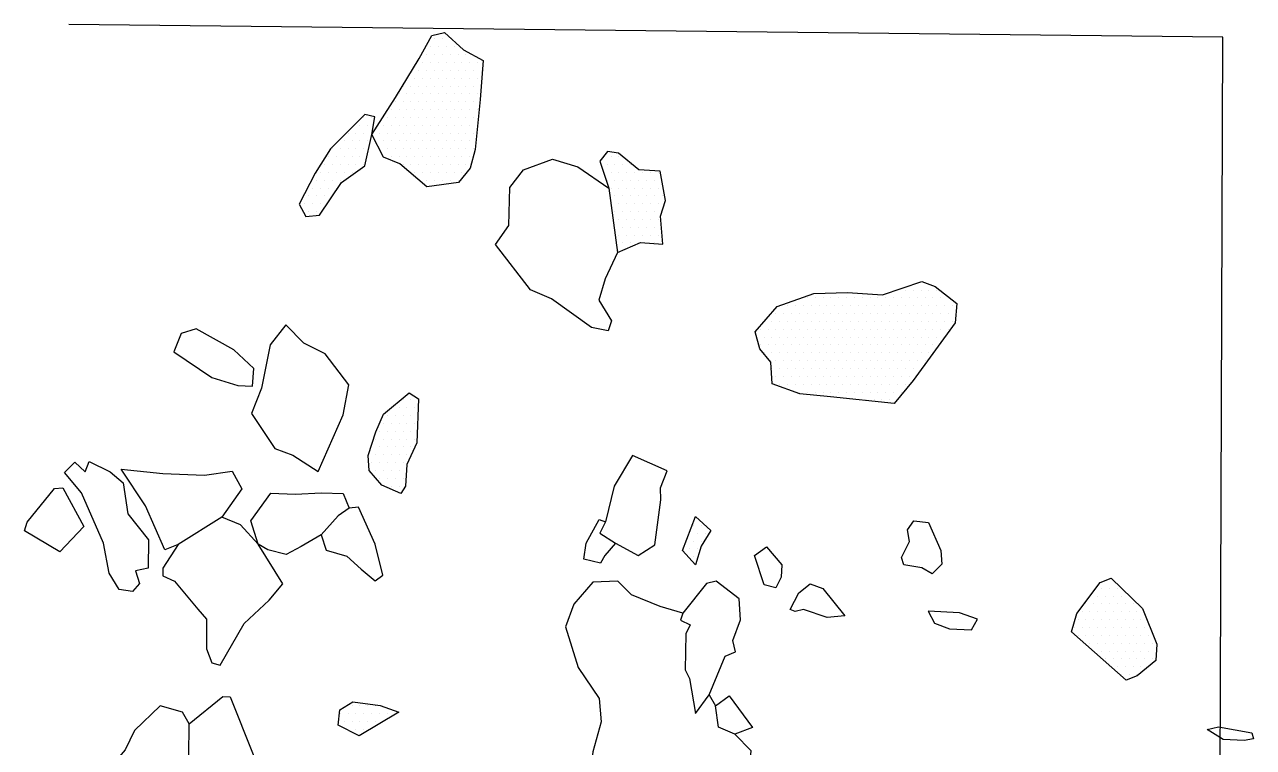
# Model space of a CAD drawing. Header units: metres. Extents: x 1.06 to 3.38, y -16.6 to -13.18.
# Drawn here: x 1.422 to 3.379, y -14.329 to -13.177 of the extents above; entities that cross this region are included whole.
import ezdxf

# ---------------------------------------------------------------- set-up
doc = ezdxf.new("R2010")
doc.units = ezdxf.units.M
doc.header["$LTSCALE"] = 25
doc.header["$MEASUREMENT"] = 0
doc.linetypes.add('STRICHPUNKTX2', pattern=[2, 1, -0.5, 0, -0.5])
doc.layers.get('0').update_dxf_attribs({"linetype": 'CONTINUOUS'})
for name, color, linetype in [('GRABUNGSGRENZE', 3, 'STRICHPUNKTX2'), ('STEINE', 4, 'CONTINUOUS'), ('STEINESCHRAFF', 4, 'CONTINUOUS')]:
    doc.layers.add(name, color=color, linetype=linetype)

# ---------------------------------------------------------------- blocks, each defined once
blk = doc.blocks.new('*X3')
at = {"color": 0}
for p, q in [((202.5, -1377.5), (202.5, -1377.5)), ((203.75, -1377.5), (203.75, -1377.5)), ((200.625, -1378.75), (200.625, -1378.75)), ((201.875, -1378.75), (201.875, -1378.75)), ((203.125, -1378.75), (203.125, -1378.75)), ((204.375, -1378.75), (204.375, -1378.75)), ((199.375, -1381.25), (199.375, -1381.25)), ((200, -1380), (200, -1380)), ((200.625, -1381.25), (200.625, -1381.25)), ((201.25, -1380), (201.25, -1380)), ((201.875, -1381.25), (201.875, -1381.25)), ((202.5, -1380), (202.5, -1380)), ((203.125, -1381.25), (203.125, -1381.25)), ((203.75, -1380), (203.75, -1380)), ((204.375, -1381.25), (204.375, -1381.25)), ((198.75, -1382.5), (198.75, -1382.5)), ((200, -1382.5), (200, -1382.5)), ((201.25, -1382.5), (201.25, -1382.5)), ((202.5, -1382.5), (202.5, -1382.5)), ((203.75, -1382.5), (203.75, -1382.5)), ((197.5, -1385), (197.5, -1385)), ((198.125, -1383.75), (198.125, -1383.75)), ((198.75, -1385), (198.75, -1385)), ((199.375, -1383.75), (199.375, -1383.75)), ((200, -1385), (200, -1385)), ((200.625, -1383.75), (200.625, -1383.75)), ((201.25, -1385), (201.25, -1385)), ((201.875, -1383.75), (201.875, -1383.75)), ((202.5, -1385), (202.5, -1385)), ((203.125, -1383.75), (203.125, -1383.75)), ((203.75, -1385), (203.75, -1385)), ((204.375, -1383.75), (204.375, -1383.75)), ((198.125, -1386.25), (198.125, -1386.25)), ((199.375, -1386.25), (199.375, -1386.25)), ((200.625, -1386.25), (200.625, -1386.25)), ((201.875, -1386.25), (201.875, -1386.25)), ((203.125, -1386.25), (203.125, -1386.25)), ((197.5, -1387.5), (197.5, -1387.5)), ((198.125, -1388.75), (198.125, -1388.75)), ((198.75, -1387.5), (198.75, -1387.5)), ((199.375, -1388.75), (199.375, -1388.75)), ((200, -1387.5), (200, -1387.5)), ((200.625, -1388.75), (200.625, -1388.75)), ((201.25, -1387.5), (201.25, -1387.5)), ((201.875, -1388.75), (201.875, -1388.75)), ((202.5, -1387.5), (202.5, -1387.5)), ((198.75, -1390), (198.75, -1390)), ((200, -1390), (200, -1390)), ((200.625, -1391.25), (200.625, -1391.25)), ((201.25, -1390), (201.25, -1390)), ((201.875, -1391.25), (201.875, -1391.25)), ((202.5, -1390), (202.5, -1390)), ((248.125, -1398.75), (248.125, -1398.75)), ((248.75, -1397.5), (248.75, -1397.5)), ((249.375, -1398.75), (249.375, -1398.75)), ((250, -1397.5), (250, -1397.5)), ((250.625, -1398.75), (250.625, -1398.75)), ((248.75, -1400), (248.75, -1400)), ((250, -1400), (250, -1400)), ((248.125, -1401.25), (248.125, -1401.25)), ((248.75, -1402.5), (248.75, -1402.5)), ((249.375, -1401.25), (249.375, -1401.25)), ((315.625, -1406.25), (315.625, -1406.25)), ((313.125, -1408.75), (313.125, -1408.75)), ((313.75, -1407.5), (313.75, -1407.5)), ((314.375, -1408.75), (314.375, -1408.75)), ((315, -1407.5), (315, -1407.5)), ((315.625, -1408.75), (315.625, -1408.75)), ((316.25, -1407.5), (316.25, -1407.5)), ((316.875, -1408.75), (316.875, -1408.75)), ((318.125, -1408.75), (318.125, -1408.75)), ((311.25, -1410), (311.25, -1410)), ((312.5, -1410), (312.5, -1410)), ((313.75, -1410), (313.75, -1410)), ((315, -1410), (315, -1410)), ((316.25, -1410), (316.25, -1410)), ((317.5, -1410), (317.5, -1410)), ((318.75, -1410), (318.75, -1410)), ((310, -1412.5), (310, -1412.5)), ((310.625, -1411.25), (310.625, -1411.25)), ((311.25, -1412.5), (311.25, -1412.5)), ((311.875, -1411.25), (311.875, -1411.25)), ((312.5, -1412.5), (312.5, -1412.5)), ((313.125, -1411.25), (313.125, -1411.25)), ((313.75, -1412.5), (313.75, -1412.5)), ((314.375, -1411.25), (314.375, -1411.25)), ((315, -1412.5), (315, -1412.5)), ((315.625, -1411.25), (315.625, -1411.25)), ((316.25, -1412.5), (316.25, -1412.5)), ((316.875, -1411.25), (316.875, -1411.25)), ((317.5, -1412.5), (317.5, -1412.5)), ((318.125, -1411.25), (318.125, -1411.25)), ((318.75, -1412.5), (318.75, -1412.5)), ((319.375, -1411.25), (319.375, -1411.25)), ((320, -1412.5), (320, -1412.5)), ((309.375, -1413.75), (309.375, -1413.75)), ((310.625, -1413.75), (310.625, -1413.75)), ((311.875, -1413.75), (311.875, -1413.75)), ((313.125, -1413.75), (313.125, -1413.75)), ((314.375, -1413.75), (314.375, -1413.75)), ((315.625, -1413.75), (315.625, -1413.75)), ((316.875, -1413.75), (316.875, -1413.75)), ((318.125, -1413.75), (318.125, -1413.75)), ((319.375, -1413.75), (319.375, -1413.75)), ((320.625, -1413.75), (320.625, -1413.75)), ((310, -1415), (310, -1415)), ((311.25, -1415), (311.25, -1415)), ((311.875, -1416.25), (311.875, -1416.25)), ((312.5, -1415), (312.5, -1415)), ((313.125, -1416.25), (313.125, -1416.25)), ((313.75, -1415), (313.75, -1415)), ((314.375, -1416.25), (314.375, -1416.25)), ((315, -1415), (315, -1415)), ((315.625, -1416.25), (315.625, -1416.25)), ((316.25, -1415), (316.25, -1415)), ((316.875, -1416.25), (316.875, -1416.25)), ((317.5, -1415), (317.5, -1415)), ((318.125, -1416.25), (318.125, -1416.25)), ((318.75, -1415), (318.75, -1415)), ((319.375, -1416.25), (319.375, -1416.25)), ((320, -1415), (320, -1415)), ((320.625, -1416.25), (320.625, -1416.25)), ((321.25, -1415), (321.25, -1415)), ((321.875, -1416.25), (321.875, -1416.25)), ((312.5, -1417.5), (312.5, -1417.5)), ((313.75, -1417.5), (313.75, -1417.5)), ((314.375, -1418.75), (314.375, -1418.75)), ((315, -1417.5), (315, -1417.5)), ((315.625, -1418.75), (315.625, -1418.75)), ((316.25, -1417.5), (316.25, -1417.5)), ((316.875, -1418.75), (316.875, -1418.75)), ((317.5, -1417.5), (317.5, -1417.5)), ((318.125, -1418.75), (318.125, -1418.75)), ((318.75, -1417.5), (318.75, -1417.5)), ((319.375, -1418.75), (319.375, -1418.75)), ((320, -1417.5), (320, -1417.5)), ((320.625, -1418.75), (320.625, -1418.75)), ((321.25, -1417.5), (321.25, -1417.5)), ((321.875, -1418.75), (321.875, -1418.75)), ((316.25, -1420), (316.25, -1420)), ((317.5, -1420), (317.5, -1420)), ((318.75, -1420), (318.75, -1420)), ((320, -1420), (320, -1420)), ((316.875, -1421.25), (316.875, -1421.25)), ((318.125, -1421.25), (318.125, -1421.25)), ((319.375, -1421.25), (319.375, -1421.25)), ((194.375, -1426.25), (194.375, -1426.25)), ((195.625, -1426.25), (195.625, -1426.25)), ((196.875, -1426.25), (196.875, -1426.25)), ((198.125, -1426.25), (198.125, -1426.25)), ((192.5, -1427.5), (192.5, -1427.5)), ((193.75, -1427.5), (193.75, -1427.5)), ((195, -1427.5), (195, -1427.5)), ((196.25, -1427.5), (196.25, -1427.5)), ((197.5, -1427.5), (197.5, -1427.5)), ((198.75, -1427.5), (198.75, -1427.5)), ((200, -1427.5), (200, -1427.5)), ((201.25, -1427.5), (201.25, -1427.5)), ((193.125, -1428.75), (193.125, -1428.75)), ((193.75, -1430), (193.75, -1430)), ((194.375, -1428.75), (194.375, -1428.75)), ((195, -1430), (195, -1430)), ((195.625, -1428.75), (195.625, -1428.75)), ((196.25, -1430), (196.25, -1430)), ((196.875, -1428.75), (196.875, -1428.75)), ((198.125, -1428.75), (198.125, -1428.75)), ((225, -1440), (225, -1440)), ((226.25, -1440), (226.25, -1440)), ((227.5, -1440), (227.5, -1440)), ((228.75, -1440), (228.75, -1440)), ((223.125, -1441.25), (223.125, -1441.25)), ((224.375, -1441.25), (224.375, -1441.25)), ((225.625, -1441.25), (225.625, -1441.25)), ((226.875, -1441.25), (226.875, -1441.25)), ((228.125, -1441.25), (228.125, -1441.25)), ((229.375, -1441.25), (229.375, -1441.25)), ((222.5, -1442.5), (222.5, -1442.5)), ((223.125, -1443.75), (223.125, -1443.75)), ((223.75, -1442.5), (223.75, -1442.5)), ((224.375, -1443.75), (224.375, -1443.75)), ((225, -1442.5), (225, -1442.5)), ((225.625, -1443.75), (225.625, -1443.75)), ((226.25, -1442.5), (226.25, -1442.5)), ((226.875, -1443.75), (226.875, -1443.75)), ((227.5, -1442.5), (227.5, -1442.5)), ((228.125, -1443.75), (228.125, -1443.75)), ((228.75, -1442.5), (228.75, -1442.5)), ((229.375, -1443.75), (229.375, -1443.75)), ((230, -1442.5), (230, -1442.5)), ((231.25, -1442.5), (231.25, -1442.5)), ((151.25, -1445), (151.25, -1445)), ((147.5, -1447.5), (147.5, -1447.5)), ((148.75, -1447.5), (148.75, -1447.5)), ((149.375, -1446.25), (149.375, -1446.25)), ((150, -1447.5), (150, -1447.5)), ((150.625, -1446.25), (150.625, -1446.25)), ((151.25, -1447.5), (151.25, -1447.5)), ((151.875, -1446.25), (151.875, -1446.25)), ((152.5, -1447.5), (152.5, -1447.5)), ((153.125, -1446.25), (153.125, -1446.25)), ((153.75, -1447.5), (153.75, -1447.5)), ((148.125, -1448.75), (148.125, -1448.75)), ((148.75, -1450), (148.75, -1450)), ((149.375, -1448.75), (149.375, -1448.75)), ((150, -1450), (150, -1450)), ((150.625, -1448.75), (150.625, -1448.75)), ((151.25, -1450), (151.25, -1450)), ((151.875, -1448.75), (151.875, -1448.75)), ((152.5, -1450), (152.5, -1450)), ((153.125, -1448.75), (153.125, -1448.75)), ((153.75, -1450), (153.75, -1450)), ((154.375, -1448.75), (154.375, -1448.75)), ((155, -1450), (155, -1450)), ((155.625, -1448.75), (155.625, -1448.75)), ((156.25, -1450), (156.25, -1450)), ((156.875, -1448.75), (156.875, -1448.75)), ((148.125, -1451.25), (148.125, -1451.25)), ((149.375, -1451.25), (149.375, -1451.25)), ((150.625, -1451.25), (150.625, -1451.25)), ((151.875, -1451.25), (151.875, -1451.25)), ((153.125, -1451.25), (153.125, -1451.25)), ((154.375, -1451.25), (154.375, -1451.25)), ((155.625, -1451.25), (155.625, -1451.25)), ((156.875, -1451.25), (156.875, -1451.25)), ((150, -1452.5), (150, -1452.5)), ((151.25, -1452.5), (151.25, -1452.5)), ((152.5, -1452.5), (152.5, -1452.5)), ((153.75, -1452.5), (153.75, -1452.5)), ((333.125, -1461.25), (333.125, -1461.25)), ((333.75, -1460), (333.75, -1460)), ((334.375, -1461.25), (334.375, -1461.25)), ((331.875, -1463.75), (331.875, -1463.75)), ((332.5, -1462.5), (332.5, -1462.5)), ((333.125, -1463.75), (333.125, -1463.75)), ((333.75, -1462.5), (333.75, -1462.5)), ((331.25, -1465), (331.25, -1465)), ((332.5, -1465), (332.5, -1465)), ((333.75, -1465), (333.75, -1465)), ((331.25, -1467.5), (331.25, -1467.5)), ((331.875, -1466.25), (331.875, -1466.25)), ((332.5, -1467.5), (332.5, -1467.5)), ((333.125, -1466.25), (333.125, -1466.25)), ((331.875, -1468.75), (331.875, -1468.75)), ((301.875, -1476.25), (301.875, -1476.25)), ((303.125, -1476.25), (303.125, -1476.25)), ((304.375, -1476.25), (304.375, -1476.25)), ((305.625, -1476.25), (305.625, -1476.25)), ((306.875, -1476.25), (306.875, -1476.25)), ((296.875, -1478.75), (296.875, -1478.75)), ((298.125, -1478.75), (298.125, -1478.75)), ((298.75, -1477.5), (298.75, -1477.5)), ((299.375, -1478.75), (299.375, -1478.75)), ((300, -1477.5), (300, -1477.5)), ((300.625, -1478.75), (300.625, -1478.75)), ((301.25, -1477.5), (301.25, -1477.5)), ((301.875, -1478.75), (301.875, -1478.75)), ((302.5, -1477.5), (302.5, -1477.5)), ((303.125, -1478.75), (303.125, -1478.75)), ((303.75, -1477.5), (303.75, -1477.5)), ((304.375, -1478.75), (304.375, -1478.75)), ((305, -1477.5), (305, -1477.5)), ((305.625, -1478.75), (305.625, -1478.75)), ((306.25, -1477.5), (306.25, -1477.5)), ((306.875, -1478.75), (306.875, -1478.75)), ((307.5, -1477.5), (307.5, -1477.5)), ((308.125, -1478.75), (308.125, -1478.75)), ((308.75, -1477.5), (308.75, -1477.5)), ((309.375, -1478.75), (309.375, -1478.75)), ((310, -1477.5), (310, -1477.5)), ((310.625, -1478.75), (310.625, -1478.75)), ((311.25, -1477.5), (311.25, -1477.5)), ((311.875, -1478.75), (311.875, -1478.75)), ((312.5, -1477.5), (312.5, -1477.5)), ((313.125, -1478.75), (313.125, -1478.75)), ((313.75, -1477.5), (313.75, -1477.5)), ((314.375, -1478.75), (314.375, -1478.75)), ((315, -1477.5), (315, -1477.5)), ((315.625, -1478.75), (315.625, -1478.75)), ((316.25, -1477.5), (316.25, -1477.5)), ((316.875, -1478.75), (316.875, -1478.75)), ((317.5, -1477.5), (317.5, -1477.5)), ((318.125, -1478.75), (318.125, -1478.75)), ((294.375, -1481.25), (294.375, -1481.25)), ((295.625, -1481.25), (295.625, -1481.25)), ((297.5, -1480), (297.5, -1480)), ((298.125, -1481.25), (298.125, -1481.25)), ((298.75, -1480), (298.75, -1480)), ((299.375, -1481.25), (299.375, -1481.25)), ((300, -1480), (300, -1480)), ((300.625, -1481.25), (300.625, -1481.25)), ((301.25, -1480), (301.25, -1480)), ((301.875, -1481.25), (301.875, -1481.25)), ((302.5, -1480), (302.5, -1480)), ((303.125, -1481.25), (303.125, -1481.25)), ((303.75, -1480), (303.75, -1480)), ((304.375, -1481.25), (304.375, -1481.25)), ((305, -1480), (305, -1480)), ((305.625, -1481.25), (305.625, -1481.25)), ((306.25, -1480), (306.25, -1480)), ((306.875, -1481.25), (306.875, -1481.25)), ((307.5, -1480), (307.5, -1480)), ((308.125, -1481.25), (308.125, -1481.25)), ((308.75, -1480), (308.75, -1480)), ((309.375, -1481.25), (309.375, -1481.25)), ((310, -1480), (310, -1480)), ((310.625, -1481.25), (310.625, -1481.25)), ((311.25, -1480), (311.25, -1480)), ((311.875, -1481.25), (311.875, -1481.25)), ((312.5, -1480), (312.5, -1480)), ((313.125, -1481.25), (313.125, -1481.25)), ((313.75, -1480), (313.75, -1480)), ((314.375, -1481.25), (314.375, -1481.25)), ((315, -1480), (315, -1480)), ((315.625, -1481.25), (315.625, -1481.25)), ((316.25, -1480), (316.25, -1480)), ((316.875, -1481.25), (316.875, -1481.25)), ((317.5, -1480), (317.5, -1480)), ((318.125, -1481.25), (318.125, -1481.25)), ((295, -1482.5), (295, -1482.5)), ((296.25, -1482.5), (296.25, -1482.5)), ((297.5, -1482.5), (297.5, -1482.5)), ((300, -1482.5), (300, -1482.5)), ((301.25, -1482.5), (301.25, -1482.5)), ((302.5, -1482.5), (302.5, -1482.5)), ((303.75, -1482.5), (303.75, -1482.5)), ((305, -1482.5), (305, -1482.5)), ((306.25, -1482.5), (306.25, -1482.5)), ((307.5, -1482.5), (307.5, -1482.5)), ((308.75, -1482.5), (308.75, -1482.5)), ((310, -1482.5), (310, -1482.5)), ((311.25, -1482.5), (311.25, -1482.5)), ((312.5, -1482.5), (312.5, -1482.5)), ((313.75, -1482.5), (313.75, -1482.5)), ((315, -1482.5), (315, -1482.5)), ((316.25, -1482.5), (316.25, -1482.5)), ((293.75, -1485), (293.75, -1485)), ((294.375, -1483.75), (294.375, -1483.75)), ((295, -1485), (295, -1485)), ((295.625, -1483.75), (295.625, -1483.75)), ((296.25, -1485), (296.25, -1485)), ((296.875, -1483.75), (296.875, -1483.75)), ((297.5, -1485), (297.5, -1485)), ((298.125, -1483.75), (298.125, -1483.75)), ((298.75, -1485), (298.75, -1485)), ((300, -1485), (300, -1485)), ((301.875, -1483.75), (301.875, -1483.75)), ((303.125, -1483.75), (303.125, -1483.75)), ((304.375, -1483.75), (304.375, -1483.75)), ((305, -1485), (305, -1485)), ((305.625, -1483.75), (305.625, -1483.75)), ((306.25, -1485), (306.25, -1485)), ((306.875, -1483.75), (306.875, -1483.75)), ((307.5, -1485), (307.5, -1485)), ((308.125, -1483.75), (308.125, -1483.75)), ((308.75, -1485), (308.75, -1485)), ((309.375, -1483.75), (309.375, -1483.75)), ((310, -1485), (310, -1485)), ((310.625, -1483.75), (310.625, -1483.75)), ((311.25, -1485), (311.25, -1485)), ((311.875, -1483.75), (311.875, -1483.75)), ((312.5, -1485), (312.5, -1485)), ((313.125, -1483.75), (313.125, -1483.75)), ((313.75, -1485), (313.75, -1485)), ((314.375, -1483.75), (314.375, -1483.75)), ((315, -1485), (315, -1485)), ((315.625, -1483.75), (315.625, -1483.75)), ((293.125, -1486.25), (293.125, -1486.25)), ((294.375, -1486.25), (294.375, -1486.25)), ((295.625, -1486.25), (295.625, -1486.25)), ((296.875, -1486.25), (296.875, -1486.25)), ((298.125, -1486.25), (298.125, -1486.25)), ((299.375, -1486.25), (299.375, -1486.25)), ((300.625, -1486.25), (300.625, -1486.25)), ((306.875, -1486.25), (306.875, -1486.25)), ((308.125, -1486.25), (308.125, -1486.25)), ((309.375, -1486.25), (309.375, -1486.25)), ((310.625, -1486.25), (310.625, -1486.25)), ((311.875, -1486.25), (311.875, -1486.25)), ((313.125, -1486.25), (313.125, -1486.25)), ((291.875, -1488.75), (291.875, -1488.75)), ((292.5, -1487.5), (292.5, -1487.5)), ((293.125, -1488.75), (293.125, -1488.75)), ((293.75, -1487.5), (293.75, -1487.5)), ((294.375, -1488.75), (294.375, -1488.75)), ((295, -1487.5), (295, -1487.5)), ((295.625, -1488.75), (295.625, -1488.75)), ((296.25, -1487.5), (296.25, -1487.5)), ((296.875, -1488.75), (296.875, -1488.75)), ((297.5, -1487.5), (297.5, -1487.5)), ((298.125, -1488.75), (298.125, -1488.75)), ((298.75, -1487.5), (298.75, -1487.5)), ((299.375, -1488.75), (299.375, -1488.75)), ((300, -1487.5), (300, -1487.5)), ((300.625, -1488.75), (300.625, -1488.75)), ((301.25, -1487.5), (301.25, -1487.5)), ((301.875, -1488.75), (301.875, -1488.75)), ((312.5, -1487.5), (312.5, -1487.5)), ((291.25, -1490), (291.25, -1490)), ((292.5, -1490), (292.5, -1490)), ((293.75, -1490), (293.75, -1490)), ((295, -1490), (295, -1490)), ((296.25, -1490), (296.25, -1490)), ((297.5, -1490), (297.5, -1490)), ((298.75, -1490), (298.75, -1490)), ((300, -1490), (300, -1490)), ((301.25, -1490), (301.25, -1490)), ((302.5, -1490), (302.5, -1490)), ((290, -1492.5), (290, -1492.5)), ((290.625, -1491.25), (290.625, -1491.25)), ((291.25, -1492.5), (291.25, -1492.5)), ((291.875, -1491.25), (291.875, -1491.25)), ((292.5, -1492.5), (292.5, -1492.5)), ((293.125, -1491.25), (293.125, -1491.25)), ((293.75, -1492.5), (293.75, -1492.5)), ((294.375, -1491.25), (294.375, -1491.25)), ((295, -1492.5), (295, -1492.5)), ((295.625, -1491.25), (295.625, -1491.25)), ((296.25, -1492.5), (296.25, -1492.5)), ((296.875, -1491.25), (296.875, -1491.25)), ((297.5, -1492.5), (297.5, -1492.5)), ((298.125, -1491.25), (298.125, -1491.25)), ((298.75, -1492.5), (298.75, -1492.5)), ((299.375, -1491.25), (299.375, -1491.25)), ((300, -1492.5), (300, -1492.5)), ((300.625, -1491.25), (300.625, -1491.25)), ((301.25, -1492.5), (301.25, -1492.5)), ((301.875, -1491.25), (301.875, -1491.25)), ((302.5, -1492.5), (302.5, -1492.5)), ((303.125, -1491.25), (303.125, -1491.25)), ((303.75, -1492.5), (303.75, -1492.5)), ((289.375, -1493.75), (289.375, -1493.75)), ((290, -1495), (290, -1495)), ((290.625, -1493.75), (290.625, -1493.75)), ((291.25, -1495), (291.25, -1495)), ((291.875, -1493.75), (291.875, -1493.75)), ((292.5, -1495), (292.5, -1495)), ((293.125, -1493.75), (293.125, -1493.75)), ((293.75, -1495), (293.75, -1495)), ((294.375, -1493.75), (294.375, -1493.75)), ((295, -1495), (295, -1495)), ((295.625, -1493.75), (295.625, -1493.75)), ((296.25, -1495), (296.25, -1495)), ((296.875, -1493.75), (296.875, -1493.75)), ((297.5, -1495), (297.5, -1495)), ((298.125, -1493.75), (298.125, -1493.75)), ((298.75, -1495), (298.75, -1495)), ((299.375, -1493.75), (299.375, -1493.75)), ((300, -1495), (300, -1495)), ((300.625, -1493.75), (300.625, -1493.75)), ((301.25, -1495), (301.25, -1495)), ((301.875, -1493.75), (301.875, -1493.75)), ((302.5, -1495), (302.5, -1495)), ((303.125, -1493.75), (303.125, -1493.75)), ((303.75, -1495), (303.75, -1495)), ((304.375, -1493.75), (304.375, -1493.75)), ((290.625, -1496.25), (290.625, -1496.25)), ((291.875, -1496.25), (291.875, -1496.25)), ((293.125, -1496.25), (293.125, -1496.25)), ((294.375, -1496.25), (294.375, -1496.25)), ((295.625, -1496.25), (295.625, -1496.25)), ((296.875, -1496.25), (296.875, -1496.25)), ((298.125, -1496.25), (298.125, -1496.25)), ((299.375, -1496.25), (299.375, -1496.25)), ((300.625, -1496.25), (300.625, -1496.25)), ((301.875, -1496.25), (301.875, -1496.25)), ((303.125, -1496.25), (303.125, -1496.25)), ((304.375, -1496.25), (304.375, -1496.25)), ((292.5, -1497.5), (292.5, -1497.5)), ((293.125, -1498.75), (293.125, -1498.75)), ((293.75, -1497.5), (293.75, -1497.5)), ((294.375, -1498.75), (294.375, -1498.75)), ((295, -1497.5), (295, -1497.5)), ((295.625, -1498.75), (295.625, -1498.75)), ((296.25, -1497.5), (296.25, -1497.5)), ((296.875, -1498.75), (296.875, -1498.75)), ((297.5, -1497.5), (297.5, -1497.5)), ((298.125, -1498.75), (298.125, -1498.75)), ((298.75, -1497.5), (298.75, -1497.5)), ((299.375, -1498.75), (299.375, -1498.75)), ((300, -1497.5), (300, -1497.5)), ((300.625, -1498.75), (300.625, -1498.75)), ((301.25, -1497.5), (301.25, -1497.5)), ((301.875, -1498.75), (301.875, -1498.75)), ((302.5, -1497.5), (302.5, -1497.5)), ((303.125, -1498.75), (303.125, -1498.75)), ((303.75, -1497.5), (303.75, -1497.5)), ((295, -1500), (295, -1500)), ((296.25, -1500), (296.25, -1500)), ((297.5, -1500), (297.5, -1500)), ((298.75, -1500), (298.75, -1500)), ((300, -1500), (300, -1500)), ((301.25, -1500), (301.25, -1500)), ((302.5, -1500), (302.5, -1500)), ((296.875, -1501.25), (296.875, -1501.25)), ((298.125, -1501.25), (298.125, -1501.25)), ((299.375, -1501.25), (299.375, -1501.25)), ((300.625, -1501.25), (300.625, -1501.25)), ((308.125, -1506.25), (308.125, -1506.25)), ((309.375, -1506.25), (309.375, -1506.25)), ((307.5, -1507.5), (307.5, -1507.5)), ((308.75, -1507.5), (308.75, -1507.5)), ((309.375, -1508.75), (309.375, -1508.75)), ((310, -1507.5), (310, -1507.5)), ((310.625, -1508.75), (310.625, -1508.75)), ((311.25, -1507.5), (311.25, -1507.5)), ((311.875, -1508.75), (311.875, -1508.75)), ((312.5, -1507.5), (312.5, -1507.5)), ((313.125, -1508.75), (313.125, -1508.75)), ((314.375, -1508.75), (314.375, -1508.75)), ((311.25, -1510), (311.25, -1510)), ((312.5, -1510), (312.5, -1510)), ((313.75, -1510), (313.75, -1510))]:
    blk.add_line(p, q, dxfattribs=at)
blk = doc.blocks.new('*X4')
at = {"color": 0}
for p, q in [((207.5, -1320), (207.5, -1320)), ((208.75, -1320), (208.75, -1320)), ((210, -1320), (210, -1320)), ((206.25, -1322.5), (206.25, -1322.5)), ((206.875, -1321.25), (206.875, -1321.25)), ((207.5, -1322.5), (207.5, -1322.5)), ((208.125, -1321.25), (208.125, -1321.25)), ((208.75, -1322.5), (208.75, -1322.5)), ((209.375, -1321.25), (209.375, -1321.25)), ((210, -1322.5), (210, -1322.5)), ((210.625, -1321.25), (210.625, -1321.25)), ((211.25, -1322.5), (211.25, -1322.5)), ((212.5, -1322.5), (212.5, -1322.5)), ((205.625, -1323.75), (205.625, -1323.75)), ((206.875, -1323.75), (206.875, -1323.75)), ((208.125, -1323.75), (208.125, -1323.75)), ((209.375, -1323.75), (209.375, -1323.75)), ((210.625, -1323.75), (210.625, -1323.75)), ((211.875, -1323.75), (211.875, -1323.75)), ((213.125, -1323.75), (213.125, -1323.75)), ((214.375, -1323.75), (214.375, -1323.75)), ((204.375, -1326.25), (204.375, -1326.25)), ((205, -1325), (205, -1325)), ((205.625, -1326.25), (205.625, -1326.25)), ((206.25, -1325), (206.25, -1325)), ((206.875, -1326.25), (206.875, -1326.25)), ((207.5, -1325), (207.5, -1325)), ((208.125, -1326.25), (208.125, -1326.25)), ((208.75, -1325), (208.75, -1325)), ((209.375, -1326.25), (209.375, -1326.25)), ((210, -1325), (210, -1325)), ((210.625, -1326.25), (210.625, -1326.25)), ((211.25, -1325), (211.25, -1325)), ((211.875, -1326.25), (211.875, -1326.25)), ((212.5, -1325), (212.5, -1325)), ((213.125, -1326.25), (213.125, -1326.25)), ((213.75, -1325), (213.75, -1325)), ((214.375, -1326.25), (214.375, -1326.25)), ((215, -1325), (215, -1325)), ((202.5, -1327.5), (202.5, -1327.5)), ((203.75, -1327.5), (203.75, -1327.5)), ((205, -1327.5), (205, -1327.5)), ((206.25, -1327.5), (206.25, -1327.5)), ((207.5, -1327.5), (207.5, -1327.5)), ((208.75, -1327.5), (208.75, -1327.5)), ((210, -1327.5), (210, -1327.5)), ((211.25, -1327.5), (211.25, -1327.5)), ((212.5, -1327.5), (212.5, -1327.5)), ((213.75, -1327.5), (213.75, -1327.5)), ((201.25, -1330), (201.25, -1330)), ((201.875, -1328.75), (201.875, -1328.75)), ((202.5, -1330), (202.5, -1330)), ((203.125, -1328.75), (203.125, -1328.75)), ((203.75, -1330), (203.75, -1330)), ((204.375, -1328.75), (204.375, -1328.75)), ((205, -1330), (205, -1330)), ((205.625, -1328.75), (205.625, -1328.75)), ((206.25, -1330), (206.25, -1330)), ((206.875, -1328.75), (206.875, -1328.75)), ((207.5, -1330), (207.5, -1330)), ((208.125, -1328.75), (208.125, -1328.75)), ((208.75, -1330), (208.75, -1330)), ((209.375, -1328.75), (209.375, -1328.75)), ((210, -1330), (210, -1330)), ((210.625, -1328.75), (210.625, -1328.75)), ((211.25, -1330), (211.25, -1330)), ((211.875, -1328.75), (211.875, -1328.75)), ((212.5, -1330), (212.5, -1330)), ((213.125, -1328.75), (213.125, -1328.75)), ((213.75, -1330), (213.75, -1330)), ((214.375, -1328.75), (214.375, -1328.75)), ((196.25, -1332.5), (196.25, -1332.5)), ((197.5, -1332.5), (197.5, -1332.5)), ((200, -1332.5), (200, -1332.5)), ((200.625, -1331.25), (200.625, -1331.25)), ((201.25, -1332.5), (201.25, -1332.5)), ((201.875, -1331.25), (201.875, -1331.25)), ((202.5, -1332.5), (202.5, -1332.5)), ((203.125, -1331.25), (203.125, -1331.25)), ((203.75, -1332.5), (203.75, -1332.5)), ((204.375, -1331.25), (204.375, -1331.25)), ((205, -1332.5), (205, -1332.5)), ((205.625, -1331.25), (205.625, -1331.25)), ((206.25, -1332.5), (206.25, -1332.5)), ((206.875, -1331.25), (206.875, -1331.25)), ((207.5, -1332.5), (207.5, -1332.5)), ((208.125, -1331.25), (208.125, -1331.25)), ((208.75, -1332.5), (208.75, -1332.5)), ((209.375, -1331.25), (209.375, -1331.25)), ((210, -1332.5), (210, -1332.5)), ((210.625, -1331.25), (210.625, -1331.25)), ((211.25, -1332.5), (211.25, -1332.5)), ((211.875, -1331.25), (211.875, -1331.25)), ((212.5, -1332.5), (212.5, -1332.5)), ((213.125, -1331.25), (213.125, -1331.25)), ((213.75, -1332.5), (213.75, -1332.5)), ((214.375, -1331.25), (214.375, -1331.25)), ((195.625, -1333.75), (195.625, -1333.75)), ((196.875, -1333.75), (196.875, -1333.75)), ((199.375, -1333.75), (199.375, -1333.75)), ((200.625, -1333.75), (200.625, -1333.75)), ((201.875, -1333.75), (201.875, -1333.75)), ((203.125, -1333.75), (203.125, -1333.75)), ((204.375, -1333.75), (204.375, -1333.75)), ((205.625, -1333.75), (205.625, -1333.75)), ((206.875, -1333.75), (206.875, -1333.75)), ((208.125, -1333.75), (208.125, -1333.75)), ((209.375, -1333.75), (209.375, -1333.75)), ((210.625, -1333.75), (210.625, -1333.75)), ((211.875, -1333.75), (211.875, -1333.75)), ((213.125, -1333.75), (213.125, -1333.75)), ((193.125, -1336.25), (193.125, -1336.25)), ((193.75, -1335), (193.75, -1335)), ((194.375, -1336.25), (194.375, -1336.25)), ((195, -1335), (195, -1335)), ((195.625, -1336.25), (195.625, -1336.25)), ((196.25, -1335), (196.25, -1335)), ((196.875, -1336.25), (196.875, -1336.25)), ((197.5, -1335), (197.5, -1335)), ((198.125, -1336.25), (198.125, -1336.25)), ((198.75, -1335), (198.75, -1335)), ((199.375, -1336.25), (199.375, -1336.25)), ((200, -1335), (200, -1335)), ((200.625, -1336.25), (200.625, -1336.25)), ((201.25, -1335), (201.25, -1335)), ((201.875, -1336.25), (201.875, -1336.25)), ((202.5, -1335), (202.5, -1335)), ((203.125, -1336.25), (203.125, -1336.25)), ((203.75, -1335), (203.75, -1335)), ((204.375, -1336.25), (204.375, -1336.25)), ((205, -1335), (205, -1335)), ((205.625, -1336.25), (205.625, -1336.25)), ((206.25, -1335), (206.25, -1335)), ((206.875, -1336.25), (206.875, -1336.25)), ((207.5, -1335), (207.5, -1335)), ((208.125, -1336.25), (208.125, -1336.25)), ((208.75, -1335), (208.75, -1335)), ((209.375, -1336.25), (209.375, -1336.25)), ((210, -1335), (210, -1335)), ((210.625, -1336.25), (210.625, -1336.25)), ((211.25, -1335), (211.25, -1335)), ((211.875, -1336.25), (211.875, -1336.25)), ((212.5, -1335), (212.5, -1335)), ((213.125, -1336.25), (213.125, -1336.25)), ((213.75, -1335), (213.75, -1335)), ((191.25, -1337.5), (191.25, -1337.5)), ((192.5, -1337.5), (192.5, -1337.5)), ((193.75, -1337.5), (193.75, -1337.5)), ((195, -1337.5), (195, -1337.5)), ((196.25, -1337.5), (196.25, -1337.5)), ((198.75, -1337.5), (198.75, -1337.5)), ((200, -1337.5), (200, -1337.5)), ((201.25, -1337.5), (201.25, -1337.5)), ((202.5, -1337.5), (202.5, -1337.5)), ((203.75, -1337.5), (203.75, -1337.5)), ((205, -1337.5), (205, -1337.5)), ((206.25, -1337.5), (206.25, -1337.5)), ((207.5, -1337.5), (207.5, -1337.5)), ((208.75, -1337.5), (208.75, -1337.5)), ((210, -1337.5), (210, -1337.5)), ((211.25, -1337.5), (211.25, -1337.5)), ((212.5, -1337.5), (212.5, -1337.5)), ((213.75, -1337.5), (213.75, -1337.5)), ((190, -1340), (190, -1340)), ((190.625, -1338.75), (190.625, -1338.75)), ((191.25, -1340), (191.25, -1340)), ((191.875, -1338.75), (191.875, -1338.75)), ((192.5, -1340), (192.5, -1340)), ((193.125, -1338.75), (193.125, -1338.75)), ((193.75, -1340), (193.75, -1340)), ((194.375, -1338.75), (194.375, -1338.75)), ((195, -1340), (195, -1340)), ((195.625, -1338.75), (195.625, -1338.75)), ((196.25, -1340), (196.25, -1340)), ((199.375, -1338.75), (199.375, -1338.75)), ((200.625, -1338.75), (200.625, -1338.75)), ((201.875, -1338.75), (201.875, -1338.75)), ((202.5, -1340), (202.5, -1340)), ((203.125, -1338.75), (203.125, -1338.75)), ((203.75, -1340), (203.75, -1340)), ((204.375, -1338.75), (204.375, -1338.75)), ((205, -1340), (205, -1340)), ((205.625, -1338.75), (205.625, -1338.75)), ((206.25, -1340), (206.25, -1340)), ((206.875, -1338.75), (206.875, -1338.75)), ((207.5, -1340), (207.5, -1340)), ((208.125, -1338.75), (208.125, -1338.75)), ((208.75, -1340), (208.75, -1340)), ((209.375, -1338.75), (209.375, -1338.75)), ((210, -1340), (210, -1340)), ((210.625, -1338.75), (210.625, -1338.75)), ((211.25, -1340), (211.25, -1340)), ((211.875, -1338.75), (211.875, -1338.75)), ((212.5, -1340), (212.5, -1340)), ((213.125, -1338.75), (213.125, -1338.75)), ((235, -1340), (235, -1340)), ((235.625, -1338.75), (235.625, -1338.75)), ((236.25, -1340), (236.25, -1340)), ((236.875, -1338.75), (236.875, -1338.75)), ((237.5, -1340), (237.5, -1340)), ((238.75, -1340), (238.75, -1340)), ((189.375, -1341.25), (189.375, -1341.25)), ((190.625, -1341.25), (190.625, -1341.25)), ((191.875, -1341.25), (191.875, -1341.25)), ((193.125, -1341.25), (193.125, -1341.25)), ((194.375, -1341.25), (194.375, -1341.25)), ((204.375, -1341.25), (204.375, -1341.25)), ((205.625, -1341.25), (205.625, -1341.25)), ((206.875, -1341.25), (206.875, -1341.25)), ((208.125, -1341.25), (208.125, -1341.25)), ((209.375, -1341.25), (209.375, -1341.25)), ((210.625, -1341.25), (210.625, -1341.25)), ((211.875, -1341.25), (211.875, -1341.25)), ((235.625, -1341.25), (235.625, -1341.25)), ((236.875, -1341.25), (236.875, -1341.25)), ((238.125, -1341.25), (238.125, -1341.25)), ((239.375, -1341.25), (239.375, -1341.25)), ((240.625, -1341.25), (240.625, -1341.25)), ((241.875, -1341.25), (241.875, -1341.25)), ((243.125, -1341.25), (243.125, -1341.25)), ((188.125, -1343.75), (188.125, -1343.75)), ((188.75, -1342.5), (188.75, -1342.5)), ((189.375, -1343.75), (189.375, -1343.75)), ((190, -1342.5), (190, -1342.5)), ((190.625, -1343.75), (190.625, -1343.75)), ((191.25, -1342.5), (191.25, -1342.5)), ((191.875, -1343.75), (191.875, -1343.75)), ((192.5, -1342.5), (192.5, -1342.5)), ((206.25, -1342.5), (206.25, -1342.5)), ((207.5, -1342.5), (207.5, -1342.5)), ((208.75, -1342.5), (208.75, -1342.5)), ((210, -1342.5), (210, -1342.5)), ((211.25, -1342.5), (211.25, -1342.5)), ((235, -1342.5), (235, -1342.5)), ((235.625, -1343.75), (235.625, -1343.75)), ((236.25, -1342.5), (236.25, -1342.5)), ((236.875, -1343.75), (236.875, -1343.75)), ((237.5, -1342.5), (237.5, -1342.5)), ((238.125, -1343.75), (238.125, -1343.75)), ((238.75, -1342.5), (238.75, -1342.5)), ((239.375, -1343.75), (239.375, -1343.75)), ((240, -1342.5), (240, -1342.5)), ((240.625, -1343.75), (240.625, -1343.75)), ((241.25, -1342.5), (241.25, -1342.5)), ((241.875, -1343.75), (241.875, -1343.75)), ((242.5, -1342.5), (242.5, -1342.5)), ((243.125, -1343.75), (243.125, -1343.75)), ((186.875, -1346.25), (186.875, -1346.25)), ((187.5, -1345), (187.5, -1345)), ((188.125, -1346.25), (188.125, -1346.25)), ((188.75, -1345), (188.75, -1345)), ((189.375, -1346.25), (189.375, -1346.25)), ((190, -1345), (190, -1345)), ((191.25, -1345), (191.25, -1345)), ((235.625, -1346.25), (235.625, -1346.25)), ((236.25, -1345), (236.25, -1345)), ((236.875, -1346.25), (236.875, -1346.25)), ((237.5, -1345), (237.5, -1345)), ((238.125, -1346.25), (238.125, -1346.25)), ((238.75, -1345), (238.75, -1345)), ((239.375, -1346.25), (239.375, -1346.25)), ((240, -1345), (240, -1345)), ((240.625, -1346.25), (240.625, -1346.25)), ((241.25, -1345), (241.25, -1345)), ((241.875, -1346.25), (241.875, -1346.25)), ((242.5, -1345), (242.5, -1345)), ((243.125, -1346.25), (243.125, -1346.25)), ((243.75, -1345), (243.75, -1345)), ((187.5, -1347.5), (187.5, -1347.5)), ((188.75, -1347.5), (188.75, -1347.5)), ((236.25, -1347.5), (236.25, -1347.5)), ((237.5, -1347.5), (237.5, -1347.5)), ((238.75, -1347.5), (238.75, -1347.5)), ((240, -1347.5), (240, -1347.5)), ((241.25, -1347.5), (241.25, -1347.5)), ((242.5, -1347.5), (242.5, -1347.5)), ((236.25, -1350), (236.25, -1350)), ((236.875, -1348.75), (236.875, -1348.75)), ((237.5, -1350), (237.5, -1350)), ((238.125, -1348.75), (238.125, -1348.75)), ((238.75, -1350), (238.75, -1350)), ((239.375, -1348.75), (239.375, -1348.75)), ((240, -1350), (240, -1350)), ((240.625, -1348.75), (240.625, -1348.75)), ((241.25, -1350), (241.25, -1350)), ((241.875, -1348.75), (241.875, -1348.75)), ((242.5, -1350), (242.5, -1350)), ((243.125, -1348.75), (243.125, -1348.75)), ((236.875, -1351.25), (236.875, -1351.25)), ((238.125, -1351.25), (238.125, -1351.25)), ((239.375, -1351.25), (239.375, -1351.25)), ((240.625, -1351.25), (240.625, -1351.25)), ((241.875, -1351.25), (241.875, -1351.25)), ((243.125, -1351.25), (243.125, -1351.25)), ((236.875, -1353.75), (236.875, -1353.75)), ((237.5, -1352.5), (237.5, -1352.5)), ((238.75, -1352.5), (238.75, -1352.5)), ((240, -1352.5), (240, -1352.5)), ((241.25, -1352.5), (241.25, -1352.5)), ((242.5, -1352.5), (242.5, -1352.5)), ((243.75, -1352.5), (243.75, -1352.5)), ((281.25, -1360), (281.25, -1360)), ((282.5, -1360), (282.5, -1360)), ((283.75, -1360), (283.75, -1360)), ((285, -1360), (285, -1360)), ((286.25, -1360), (286.25, -1360)), ((287.5, -1360), (287.5, -1360)), ((266.875, -1361.25), (266.875, -1361.25)), ((268.125, -1361.25), (268.125, -1361.25)), ((269.375, -1361.25), (269.375, -1361.25)), ((270.625, -1361.25), (270.625, -1361.25)), ((271.875, -1361.25), (271.875, -1361.25)), ((273.125, -1361.25), (273.125, -1361.25)), ((274.375, -1361.25), (274.375, -1361.25)), ((275.625, -1361.25), (275.625, -1361.25)), ((276.875, -1361.25), (276.875, -1361.25)), ((278.125, -1361.25), (278.125, -1361.25)), ((279.375, -1361.25), (279.375, -1361.25)), ((280.625, -1361.25), (280.625, -1361.25)), ((281.875, -1361.25), (281.875, -1361.25)), ((283.125, -1361.25), (283.125, -1361.25)), ((284.375, -1361.25), (284.375, -1361.25)), ((285.625, -1361.25), (285.625, -1361.25)), ((286.875, -1361.25), (286.875, -1361.25)), ((288.125, -1361.25), (288.125, -1361.25)), ((289.375, -1361.25), (289.375, -1361.25)), ((261.875, -1363.75), (261.875, -1363.75)), ((262.5, -1362.5), (262.5, -1362.5)), ((263.125, -1363.75), (263.125, -1363.75)), ((263.75, -1362.5), (263.75, -1362.5)), ((264.375, -1363.75), (264.375, -1363.75)), ((265, -1362.5), (265, -1362.5)), ((265.625, -1363.75), (265.625, -1363.75)), ((266.25, -1362.5), (266.25, -1362.5)), ((266.875, -1363.75), (266.875, -1363.75)), ((267.5, -1362.5), (267.5, -1362.5)), ((268.125, -1363.75), (268.125, -1363.75)), ((268.75, -1362.5), (268.75, -1362.5)), ((269.375, -1363.75), (269.375, -1363.75)), ((270, -1362.5), (270, -1362.5)), ((270.625, -1363.75), (270.625, -1363.75)), ((271.25, -1362.5), (271.25, -1362.5)), ((271.875, -1363.75), (271.875, -1363.75)), ((272.5, -1362.5), (272.5, -1362.5)), ((273.125, -1363.75), (273.125, -1363.75)), ((273.75, -1362.5), (273.75, -1362.5)), ((274.375, -1363.75), (274.375, -1363.75)), ((275, -1362.5), (275, -1362.5)), ((275.625, -1363.75), (275.625, -1363.75)), ((276.25, -1362.5), (276.25, -1362.5)), ((276.875, -1363.75), (276.875, -1363.75)), ((277.5, -1362.5), (277.5, -1362.5)), ((278.125, -1363.75), (278.125, -1363.75)), ((278.75, -1362.5), (278.75, -1362.5)), ((279.375, -1363.75), (279.375, -1363.75)), ((280, -1362.5), (280, -1362.5)), ((280.625, -1363.75), (280.625, -1363.75)), ((281.25, -1362.5), (281.25, -1362.5)), ((281.875, -1363.75), (281.875, -1363.75)), ((282.5, -1362.5), (282.5, -1362.5)), ((283.125, -1363.75), (283.125, -1363.75)), ((283.75, -1362.5), (283.75, -1362.5)), ((284.375, -1363.75), (284.375, -1363.75)), ((285, -1362.5), (285, -1362.5)), ((285.625, -1363.75), (285.625, -1363.75)), ((286.25, -1362.5), (286.25, -1362.5)), ((286.875, -1363.75), (286.875, -1363.75)), ((287.5, -1362.5), (287.5, -1362.5)), ((288.125, -1363.75), (288.125, -1363.75)), ((288.75, -1362.5), (288.75, -1362.5)), ((289.375, -1363.75), (289.375, -1363.75)), ((290, -1362.5), (290, -1362.5)), ((261.25, -1365), (261.25, -1365)), ((262.5, -1365), (262.5, -1365)), ((263.75, -1365), (263.75, -1365)), ((265, -1365), (265, -1365)), ((266.25, -1365), (266.25, -1365)), ((267.5, -1365), (267.5, -1365)), ((268.75, -1365), (268.75, -1365)), ((270, -1365), (270, -1365)), ((271.25, -1365), (271.25, -1365)), ((272.5, -1365), (272.5, -1365)), ((273.75, -1365), (273.75, -1365)), ((275, -1365), (275, -1365)), ((276.25, -1365), (276.25, -1365)), ((277.5, -1365), (277.5, -1365)), ((278.75, -1365), (278.75, -1365)), ((280, -1365), (280, -1365)), ((281.25, -1365), (281.25, -1365)), ((282.5, -1365), (282.5, -1365)), ((283.75, -1365), (283.75, -1365)), ((285, -1365), (285, -1365)), ((286.25, -1365), (286.25, -1365)), ((287.5, -1365), (287.5, -1365)), ((288.75, -1365), (288.75, -1365)), ((290, -1365), (290, -1365)), ((259.375, -1366.25), (259.375, -1366.25)), ((260, -1367.5), (260, -1367.5)), ((260.625, -1366.25), (260.625, -1366.25)), ((261.25, -1367.5), (261.25, -1367.5)), ((261.875, -1366.25), (261.875, -1366.25)), ((262.5, -1367.5), (262.5, -1367.5)), ((263.125, -1366.25), (263.125, -1366.25)), ((263.75, -1367.5), (263.75, -1367.5)), ((264.375, -1366.25), (264.375, -1366.25)), ((265, -1367.5), (265, -1367.5)), ((265.625, -1366.25), (265.625, -1366.25)), ((266.25, -1367.5), (266.25, -1367.5)), ((266.875, -1366.25), (266.875, -1366.25)), ((267.5, -1367.5), (267.5, -1367.5)), ((268.125, -1366.25), (268.125, -1366.25)), ((268.75, -1367.5), (268.75, -1367.5)), ((269.375, -1366.25), (269.375, -1366.25)), ((270, -1367.5), (270, -1367.5)), ((270.625, -1366.25), (270.625, -1366.25)), ((271.25, -1367.5), (271.25, -1367.5)), ((271.875, -1366.25), (271.875, -1366.25)), ((272.5, -1367.5), (272.5, -1367.5)), ((273.125, -1366.25), (273.125, -1366.25)), ((273.75, -1367.5), (273.75, -1367.5)), ((274.375, -1366.25), (274.375, -1366.25)), ((275, -1367.5), (275, -1367.5)), ((275.625, -1366.25), (275.625, -1366.25)), ((276.25, -1367.5), (276.25, -1367.5)), ((276.875, -1366.25), (276.875, -1366.25)), ((277.5, -1367.5), (277.5, -1367.5)), ((278.125, -1366.25), (278.125, -1366.25)), ((278.75, -1367.5), (278.75, -1367.5)), ((279.375, -1366.25), (279.375, -1366.25)), ((280, -1367.5), (280, -1367.5)), ((280.625, -1366.25), (280.625, -1366.25)), ((281.25, -1367.5), (281.25, -1367.5)), ((281.875, -1366.25), (281.875, -1366.25)), ((282.5, -1367.5), (282.5, -1367.5)), ((283.125, -1366.25), (283.125, -1366.25)), ((283.75, -1367.5), (283.75, -1367.5)), ((284.375, -1366.25), (284.375, -1366.25)), ((285, -1367.5), (285, -1367.5)), ((285.625, -1366.25), (285.625, -1366.25)), ((286.25, -1367.5), (286.25, -1367.5)), ((286.875, -1366.25), (286.875, -1366.25)), ((287.5, -1367.5), (287.5, -1367.5)), ((288.125, -1366.25), (288.125, -1366.25)), ((288.75, -1367.5), (288.75, -1367.5)), ((289.375, -1366.25), (289.375, -1366.25)), ((259.375, -1368.75), (259.375, -1368.75)), ((260.625, -1368.75), (260.625, -1368.75)), ((261.875, -1368.75), (261.875, -1368.75)), ((263.125, -1368.75), (263.125, -1368.75)), ((264.375, -1368.75), (264.375, -1368.75)), ((265.625, -1368.75), (265.625, -1368.75)), ((266.875, -1368.75), (266.875, -1368.75)), ((268.125, -1368.75), (268.125, -1368.75)), ((269.375, -1368.75), (269.375, -1368.75)), ((270.625, -1368.75), (270.625, -1368.75)), ((271.875, -1368.75), (271.875, -1368.75)), ((273.125, -1368.75), (273.125, -1368.75)), ((274.375, -1368.75), (274.375, -1368.75)), ((275.625, -1368.75), (275.625, -1368.75)), ((276.875, -1368.75), (276.875, -1368.75)), ((278.125, -1368.75), (278.125, -1368.75)), ((279.375, -1368.75), (279.375, -1368.75)), ((280.625, -1368.75), (280.625, -1368.75)), ((281.875, -1368.75), (281.875, -1368.75)), ((283.125, -1368.75), (283.125, -1368.75)), ((284.375, -1368.75), (284.375, -1368.75)), ((285.625, -1368.75), (285.625, -1368.75)), ((286.875, -1368.75), (286.875, -1368.75)), ((260, -1370), (260, -1370)), ((261.25, -1370), (261.25, -1370)), ((261.875, -1371.25), (261.875, -1371.25)), ((262.5, -1370), (262.5, -1370)), ((263.125, -1371.25), (263.125, -1371.25)), ((263.75, -1370), (263.75, -1370)), ((264.375, -1371.25), (264.375, -1371.25)), ((265, -1370), (265, -1370)), ((265.625, -1371.25), (265.625, -1371.25)), ((266.25, -1370), (266.25, -1370)), ((266.875, -1371.25), (266.875, -1371.25)), ((267.5, -1370), (267.5, -1370)), ((268.125, -1371.25), (268.125, -1371.25)), ((268.75, -1370), (268.75, -1370)), ((269.375, -1371.25), (269.375, -1371.25)), ((270, -1370), (270, -1370)), ((270.625, -1371.25), (270.625, -1371.25)), ((271.25, -1370), (271.25, -1370)), ((271.875, -1371.25), (271.875, -1371.25)), ((272.5, -1370), (272.5, -1370)), ((273.125, -1371.25), (273.125, -1371.25)), ((273.75, -1370), (273.75, -1370)), ((274.375, -1371.25), (274.375, -1371.25)), ((275, -1370), (275, -1370)), ((275.625, -1371.25), (275.625, -1371.25)), ((276.25, -1370), (276.25, -1370)), ((276.875, -1371.25), (276.875, -1371.25)), ((277.5, -1370), (277.5, -1370)), ((278.125, -1371.25), (278.125, -1371.25)), ((278.75, -1370), (278.75, -1370)), ((279.375, -1371.25), (279.375, -1371.25)), ((280, -1370), (280, -1370)), ((280.625, -1371.25), (280.625, -1371.25)), ((281.25, -1370), (281.25, -1370)), ((281.875, -1371.25), (281.875, -1371.25)), ((282.5, -1370), (282.5, -1370)), ((283.125, -1371.25), (283.125, -1371.25)), ((283.75, -1370), (283.75, -1370)), ((284.375, -1371.25), (284.375, -1371.25)), ((285, -1370), (285, -1370)), ((285.625, -1371.25), (285.625, -1371.25)), ((286.25, -1370), (286.25, -1370)), ((261.25, -1372.5), (261.25, -1372.5)), ((261.875, -1373.75), (261.875, -1373.75)), ((262.5, -1372.5), (262.5, -1372.5)), ((263.125, -1373.75), (263.125, -1373.75)), ((263.75, -1372.5), (263.75, -1372.5)), ((264.375, -1373.75), (264.375, -1373.75)), ((265, -1372.5), (265, -1372.5)), ((265.625, -1373.75), (265.625, -1373.75)), ((266.25, -1372.5), (266.25, -1372.5)), ((266.875, -1373.75), (266.875, -1373.75)), ((267.5, -1372.5), (267.5, -1372.5)), ((268.125, -1373.75), (268.125, -1373.75)), ((268.75, -1372.5), (268.75, -1372.5)), ((269.375, -1373.75), (269.375, -1373.75)), ((270, -1372.5), (270, -1372.5)), ((270.625, -1373.75), (270.625, -1373.75)), ((271.25, -1372.5), (271.25, -1372.5)), ((271.875, -1373.75), (271.875, -1373.75)), ((272.5, -1372.5), (272.5, -1372.5)), ((273.125, -1373.75), (273.125, -1373.75)), ((273.75, -1372.5), (273.75, -1372.5)), ((274.375, -1373.75), (274.375, -1373.75)), ((275, -1372.5), (275, -1372.5)), ((275.625, -1373.75), (275.625, -1373.75)), ((276.25, -1372.5), (276.25, -1372.5)), ((276.875, -1373.75), (276.875, -1373.75)), ((277.5, -1372.5), (277.5, -1372.5)), ((278.125, -1373.75), (278.125, -1373.75)), ((278.75, -1372.5), (278.75, -1372.5)), ((279.375, -1373.75), (279.375, -1373.75)), ((280, -1372.5), (280, -1372.5)), ((280.625, -1373.75), (280.625, -1373.75)), ((281.25, -1372.5), (281.25, -1372.5)), ((281.875, -1373.75), (281.875, -1373.75)), ((282.5, -1372.5), (282.5, -1372.5)), ((283.125, -1373.75), (283.125, -1373.75)), ((283.75, -1372.5), (283.75, -1372.5)), ((285, -1372.5), (285, -1372.5)), ((262.5, -1375), (262.5, -1375)), ((263.75, -1375), (263.75, -1375)), ((265, -1375), (265, -1375)), ((266.25, -1375), (266.25, -1375)), ((267.5, -1375), (267.5, -1375)), ((268.75, -1375), (268.75, -1375)), ((270, -1375), (270, -1375)), ((271.25, -1375), (271.25, -1375)), ((272.5, -1375), (272.5, -1375)), ((273.75, -1375), (273.75, -1375)), ((275, -1375), (275, -1375)), ((276.25, -1375), (276.25, -1375)), ((277.5, -1375), (277.5, -1375)), ((278.75, -1375), (278.75, -1375)), ((280, -1375), (280, -1375)), ((281.25, -1375), (281.25, -1375)), ((282.5, -1375), (282.5, -1375)), ((265.625, -1376.25), (265.625, -1376.25)), ((266.875, -1376.25), (266.875, -1376.25)), ((268.125, -1376.25), (268.125, -1376.25)), ((269.375, -1376.25), (269.375, -1376.25)), ((270.625, -1376.25), (270.625, -1376.25)), ((271.875, -1376.25), (271.875, -1376.25)), ((273.125, -1376.25), (273.125, -1376.25)), ((274.375, -1376.25), (274.375, -1376.25)), ((275.625, -1376.25), (275.625, -1376.25)), ((276.25, -1377.5), (276.25, -1377.5)), ((276.875, -1376.25), (276.875, -1376.25)), ((277.5, -1377.5), (277.5, -1377.5)), ((278.125, -1376.25), (278.125, -1376.25)), ((278.75, -1377.5), (278.75, -1377.5)), ((279.375, -1376.25), (279.375, -1376.25)), ((280, -1377.5), (280, -1377.5)), ((280.625, -1376.25), (280.625, -1376.25)), ((281.875, -1376.25), (281.875, -1376.25))]:
    blk.add_line(p, q, dxfattribs=at)

msp = doc.modelspace()

# ---------------------------------------------------------------- linework, layer by layer
at = {"layer": 'GRABUNGSGRENZE', "flags": 128}
msp.add_lwpolyline([(3.3185, -16.5999), (3.3306, -13.1973), (1.4926, -13.1771)], dxfattribs=at)
at = {"layer": 'STEINE'}
for points in [[(1.9755, -13.352), (2.0131, -13.2934), (2.0508, -13.2313), (2.0706, -13.1946), (2.091, -13.19), (2.121, -13.2175), (2.1526, -13.2342), (2.1476, -13.2964), (2.14, -13.3763), (2.1319, -13.4059), (2.1135, -13.4288), (2.0631, -13.4355), (2.0198, -13.3988), (1.9938, -13.3881), (1.9755, -13.352)], [(1.9755, -13.352), (1.98, -13.324), (1.9642, -13.3204), (1.9093, -13.375), (1.8849, -13.4137), (1.8594, -13.4631), (1.8701, -13.483), (1.892, -13.4809), (1.9271, -13.4289), (1.9643, -13.4019), (1.9755, -13.352)], [(2.3667, -13.5402), (2.4029, -13.5244), (2.4385, -13.5269), (2.4349, -13.4821), (2.4431, -13.4576), (2.4344, -13.4108), (2.4003, -13.4083), (2.3682, -13.3818), (2.3508, -13.3793), (2.3386, -13.3946), (2.3529, -13.4378)], [(2.1722, -13.5276), (2.1935, -13.497), (2.195, -13.4369), (2.2169, -13.4084), (2.2632, -13.3915), (2.3035, -13.4037), (2.3529, -13.4378), (2.3667, -13.5402), (2.3469, -13.582), (2.3367, -13.6161), (2.3571, -13.6492), (2.3515, -13.665), (2.325, -13.6599), (2.2614, -13.6141), (2.2282, -13.5999), (2.1722, -13.5276)], [(2.6128, -13.7494), (2.6108, -13.7147), (2.5929, -13.6939), (2.5858, -13.6664), (2.6209, -13.6261), (2.679, -13.6057), (2.7329, -13.6041), (2.7885, -13.6077), (2.8511, -13.5862), (2.8725, -13.5944), (2.9066, -13.6213), (2.9041, -13.6524), (2.8374, -13.7441), (2.8069, -13.7808), (2.7056, -13.7702), (2.6567, -13.7651), (2.6128, -13.7494)], [(1.8897, -13.8888), (1.9294, -13.7987), (1.9385, -13.7508), (1.9008, -13.7014), (1.8672, -13.6846), (1.8382, -13.6556), (1.8132, -13.6872), (1.7995, -13.7565), (1.7837, -13.7967), (1.821, -13.8522), (1.8495, -13.8629), (1.8897, -13.8888)], [(1.7852, -13.7529), (1.7873, -13.7249), (1.7557, -13.6954), (1.6956, -13.6618), (1.6716, -13.669), (1.6599, -13.6985), (1.7206, -13.7392), (1.7618, -13.7519), (1.7852, -13.7529)], [(2.0217, -13.9239), (1.9911, -13.9107), (1.9712, -13.8873), (1.9692, -13.8633), (1.9819, -13.8256), (1.9936, -13.7976), (2.0348, -13.764), (2.0496, -13.7731), (2.0471, -13.8434), (2.0308, -13.8781), (2.0288, -13.9122), (2.0217, -13.9239)], [(1.5731, -14.077), (1.5568, -14.051), (1.5481, -14.0031), (1.5129, -13.9232), (1.4859, -13.8906), (1.5022, -13.8743), (1.519, -13.8896), (1.5251, -13.8733), (1.5587, -13.8896), (1.5791, -13.9069), (1.5868, -13.9563), (1.6194, -13.998), (1.6189, -14.0428), (1.599, -14.0474), (1.6052, -14.0673), (1.594, -14.08), (1.5731, -14.077)], [(2.3996, -14.023), (2.4261, -14.0057), (2.4357, -13.9343), (2.4352, -13.915), (2.4454, -13.888), (2.3904, -13.8636), (2.3614, -13.9125), (2.3476, -13.969), (2.3385, -13.9874), (2.3635, -14.0031), (2.3996, -14.023)], [(1.6667, -14.0056), (1.6454, -14.0138), (1.6148, -13.9435), (1.576, -13.8855), (1.6422, -13.8921), (1.7089, -13.8951), (1.7527, -13.8884), (1.7685, -13.9164), (1.7365, -13.9618), (1.6667, -14.0056), (1.6423, -14.0433), (1.6423, -14.0555), (1.6612, -14.0637), (1.6984, -14.1085), (1.7121, -14.1243), (1.7122, -14.1716), (1.7203, -14.194), (1.7336, -14.1976), (1.7722, -14.1313), (1.8119, -14.0941), (1.8338, -14.0682), (1.7941, -14.005), (1.766, -13.974), (1.7365, -13.9618)], [(1.4783, -14.0169), (1.4223, -13.9834), (1.4263, -13.9696), (1.4701, -13.9161), (1.4833, -13.9151), (1.5165, -13.9767), (1.4783, -14.0169)], [(1.7941, -14.005), (1.7828, -13.9679), (1.8144, -13.9235), (1.8531, -13.925), (1.8949, -13.923), (1.9295, -13.924), (1.9392, -13.9474), (1.9219, -13.9596), (1.8944, -13.9897), (1.8628, -14.0086), (1.8389, -14.0213), (1.8099, -14.0137), (1.7941, -14.005)], [(1.8944, -13.9897), (1.9025, -14.0141), (1.9352, -14.0238), (1.9581, -14.0447), (1.9805, -14.063), (1.9927, -14.0543), (1.9805, -14.0049), (1.9539, -13.9458), (1.9392, -13.9474)], [(2.3635, -14.0031), (2.3461, -14.023), (2.3395, -14.0352), (2.313, -14.0286), (2.3166, -14.0032), (2.3375, -13.9655), (2.3476, -13.969)], [(2.4699, -14.0148), (2.4907, -13.9608), (2.5152, -13.9832), (2.4999, -14.0082), (2.4908, -14.0377), (2.4699, -14.0148)], [(2.8223, -14.0375), (2.8188, -14.0263), (2.8315, -14.0008), (2.8284, -13.982), (2.8386, -13.9677), (2.8615, -13.9702), (2.8814, -14.015), (2.883, -14.0369), (2.8677, -14.0522), (2.8509, -14.0426), (2.8223, -14.0375)], [(2.6187, -14.0743), (2.6003, -14.0697), (2.5845, -14.0229), (2.6038, -14.0091), (2.6283, -14.0376), (2.6273, -14.0575), (2.6187, -14.0743)], [(2.4705, -14.1146), (2.4343, -14.1039), (2.389, -14.0856), (2.3671, -14.0637), (2.3273, -14.0653), (2.2968, -14.1005), (2.2836, -14.1366), (2.304, -14.2013), (2.3371, -14.2507), (2.3407, -14.2879), (2.327, -14.3357), (2.3234, -14.3673), (2.3555, -14.3826), (2.4039, -14.3836), (2.4544, -14.3998), (2.4854, -14.4146), (2.5246, -14.4151), (2.5481, -14.4079), (2.5745, -14.3835), (2.5796, -14.334), (2.5536, -14.3076)], [(2.4909, -14.2745), (2.5123, -14.245), (2.5377, -14.1833), (2.5545, -14.1762), (2.55, -14.1584), (2.5622, -14.1252), (2.5601, -14.0921), (2.5234, -14.0636), (2.5081, -14.0677), (2.4705, -14.1146), (2.4669, -14.1258), (2.4822, -14.1334), (2.4751, -14.1477), (2.4741, -14.2048), (2.4812, -14.219), (2.4909, -14.2745)], [(2.6416, -14.1089), (2.6553, -14.0824), (2.6731, -14.0681), (2.6935, -14.0753), (2.7287, -14.119), (2.7002, -14.1216), (2.6625, -14.1089), (2.6492, -14.112), (2.6416, -14.1089)], [(3.0893, -14.1443), (3.0979, -14.1152), (3.1351, -14.0658), (3.1529, -14.0592), (3.2028, -14.1075), (3.2253, -14.164), (3.2238, -14.19), (3.1942, -14.2145), (3.1764, -14.2216), (3.0893, -14.1443)], [(2.8611, -14.1118), (2.8713, -14.1307), (2.8952, -14.1398), (2.9304, -14.1413), (2.94, -14.1245), (2.911, -14.1143), (2.8611, -14.1118)], [(2.5123, -14.245), (2.5225, -14.2623)], [(1.5713, -14.4304), (1.5881, -14.4589), (1.5988, -14.4681), (1.608, -14.4635), (1.6522, -14.4253), (1.6685, -14.3993), (1.6767, -14.3861), (1.6838, -14.3433), (1.6842, -14.2908), (1.6735, -14.2725), (1.6384, -14.2623), (1.5972, -14.3016), (1.5824, -14.3326), (1.5514, -14.3688), (1.5488, -14.3938), (1.5713, -14.4304)], [(1.6842, -14.2908), (1.7382, -14.2475), (1.7494, -14.248), (1.7861, -14.3396), (1.7943, -14.3605), (1.7571, -14.3855), (1.7016, -14.4278), (1.6823, -14.4278), (1.6767, -14.3861)], [(1.9552, -14.31), (1.9216, -14.2932), (1.9241, -14.2688), (1.945, -14.256), (1.9883, -14.2616), (2.0183, -14.2723), (1.9552, -14.31)], [(2.5536, -14.3076), (2.5271, -14.2964), (2.5225, -14.2623), (2.5444, -14.2465), (2.5816, -14.2969), (2.5536, -14.3076)], [(3.3053, -14.3), (3.3237, -14.2959), (3.3766, -14.3055), (3.3792, -14.3147), (3.3644, -14.3178), (3.3308, -14.3158), (3.3053, -14.3)]]:
    msp.add_lwpolyline(points, dxfattribs=at)

# ---------------------------------------------------------------- block references
at = {"layer": 'STEINESCHRAFF', "xscale": 0.01, "yscale": 0.01, "zscale": 0.01}
for name in ['*X4', '*X3']:
    msp.add_blockref(name, (0, 0), dxfattribs=at)

doc.saveas('drawing.dxf')
